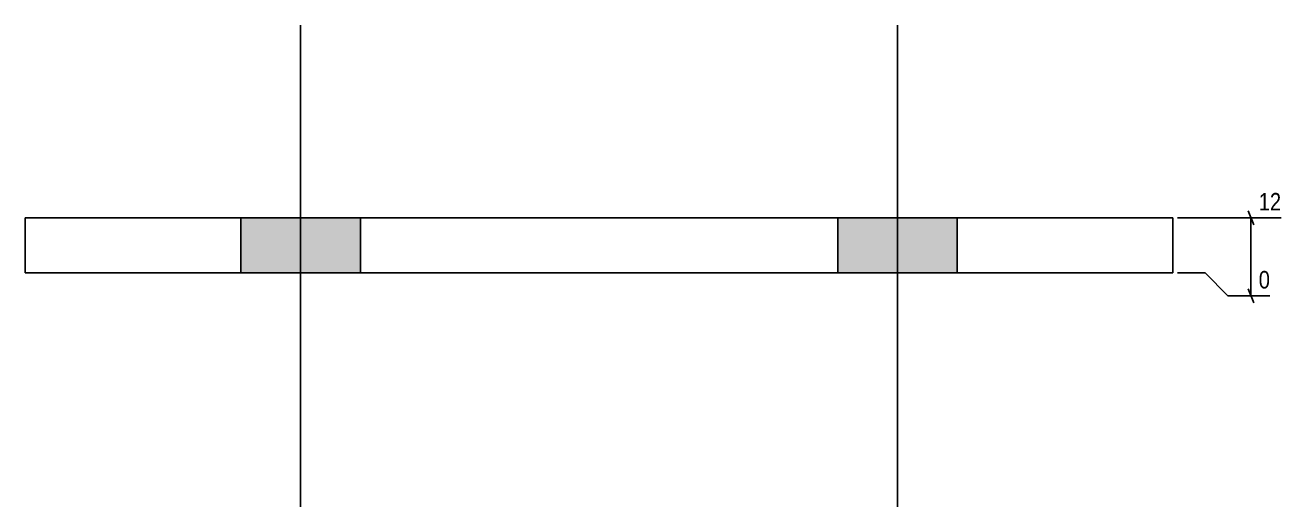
# Model space of a CAD drawing. Header units: millimetres. Extents: x 2 to 11131, y -34 to 238.
# Drawn here: x 5570.3 to 5844.7, y -33.6 to 71.4 of the extents above; entities that cross this region are included whole.
import ezdxf

# ---------------------------------------------------------------- set-up
doc = ezdxf.new("R2010")
doc.units = ezdxf.units.MM
doc.layers.add('MÅLSÆTNING', color=7, linetype='Continuous')
doc.layers.add('STÅL', color=7, linetype='Continuous')
doc.styles.add('Arial Narrow', font='ARIALN.TTF', dxfattribs={"height": 0.2})

msp = doc.modelspace()

# ---------------------------------------------------------------- hatches: boundary and pattern name
at = {"layer": 'STÅL', "linetype": 'Continuous'}
for points in [[(5617.31, 17.4), (5643.31, 17.4), (5643.31, 29.4), (5617.31, 29.4)], [(5617.31, 17.4), (5643.31, 17.4), (5643.31, 29.4), (5617.31, 29.4)], [(5747.31, 17.4), (5773.31, 17.4), (5773.31, 29.4), (5747.31, 29.4)], [(5747.31, 17.4), (5773.31, 17.4), (5773.31, 29.4), (5747.31, 29.4)]]:
    msp.add_hatch(color=96, dxfattribs=at).paths.add_polyline_path(points)

# ---------------------------------------------------------------- linework, layer by layer
at = {"layer": 'MÅLSÆTNING', "color": 7, "linetype": 'Continuous'}
for p, q in [((5836.71, 30.9), (5837.91, 27.9)), ((5821.31, 29.4), (5843.88, 29.4)), ((5837.31, 12.4), (5837.31, 29.4)), ((5827.31, 17.4), (5821.31, 17.4)), ((5832.31, 12.4), (5827.31, 17.4)), ((5837.91, 10.9), (5836.71, 13.9)), ((5841.45, 12.4), (5832.31, 12.4))]:
    msp.add_line(p, q, dxfattribs=at)
at = {"layer": 'STÅL', "color": 96, "linetype": 'Continuous'}
for p, q in [((5630.31, 71.4), (5630.31, -33.6)), ((5630.31, 71.4), (5630.31, -33.6)), ((5760.31, 71.4), (5760.31, -33.6)), ((5760.31, 71.4), (5760.31, -33.6)), ((5617.31, 29.4), (5617.31, 17.4)), ((5617.31, 29.4), (5617.31, 17.4)), ((5643.31, 29.4), (5643.31, 17.4)), ((5643.31, 29.4), (5643.31, 17.4)), ((5747.31, 29.4), (5747.31, 17.4)), ((5747.31, 29.4), (5747.31, 17.4)), ((5773.31, 29.4), (5773.31, 17.4)), ((5773.31, 29.4), (5773.31, 17.4))]:
    msp.add_line(p, q, dxfattribs=at)
at = {"layer": 'STÅL', "color": 2, "linetype": 'Continuous'}
for p, q in [((5570.31, 17.4), (5570.31, 29.4)), ((5820.31, 29.4), (5570.31, 29.4)), ((5820.31, 17.4), (5820.31, 29.4)), ((5820.31, 17.4), (5570.31, 17.4))]:
    msp.add_line(p, q, dxfattribs=at)

# ---------------------------------------------------------------- next in the draw order: wipeouts: each hides what was drawn before it
at = {"color": 0, "linetype": 'Continuous'}
for points in [[(5844.68, 30.2), (5844.68, 35.8), (5838.21, 35.8), (5838.21, 30.2)], [(5842.25, 13.2), (5842.25, 18.8), (5838.21, 18.8), (5838.21, 13.2)]]:
    msp.add_wipeout(points, dxfattribs=at).dxf.layer = 'MÅLSÆTNING'

# ---------------------------------------------------------------- next in the draw order: texts
at = {"layer": 'MÅLSÆTNING', "color": 3, "linetype": 'Continuous', "style": 'Arial Narrow'}
for s, height, p in [('12', 3.818, (5839.01, 31)), ('0', 3.82, (5839.01, 14))]:
    msp.add_text(s, height=height, dxfattribs=at).set_placement(p)

doc.saveas('drawing.dxf')
